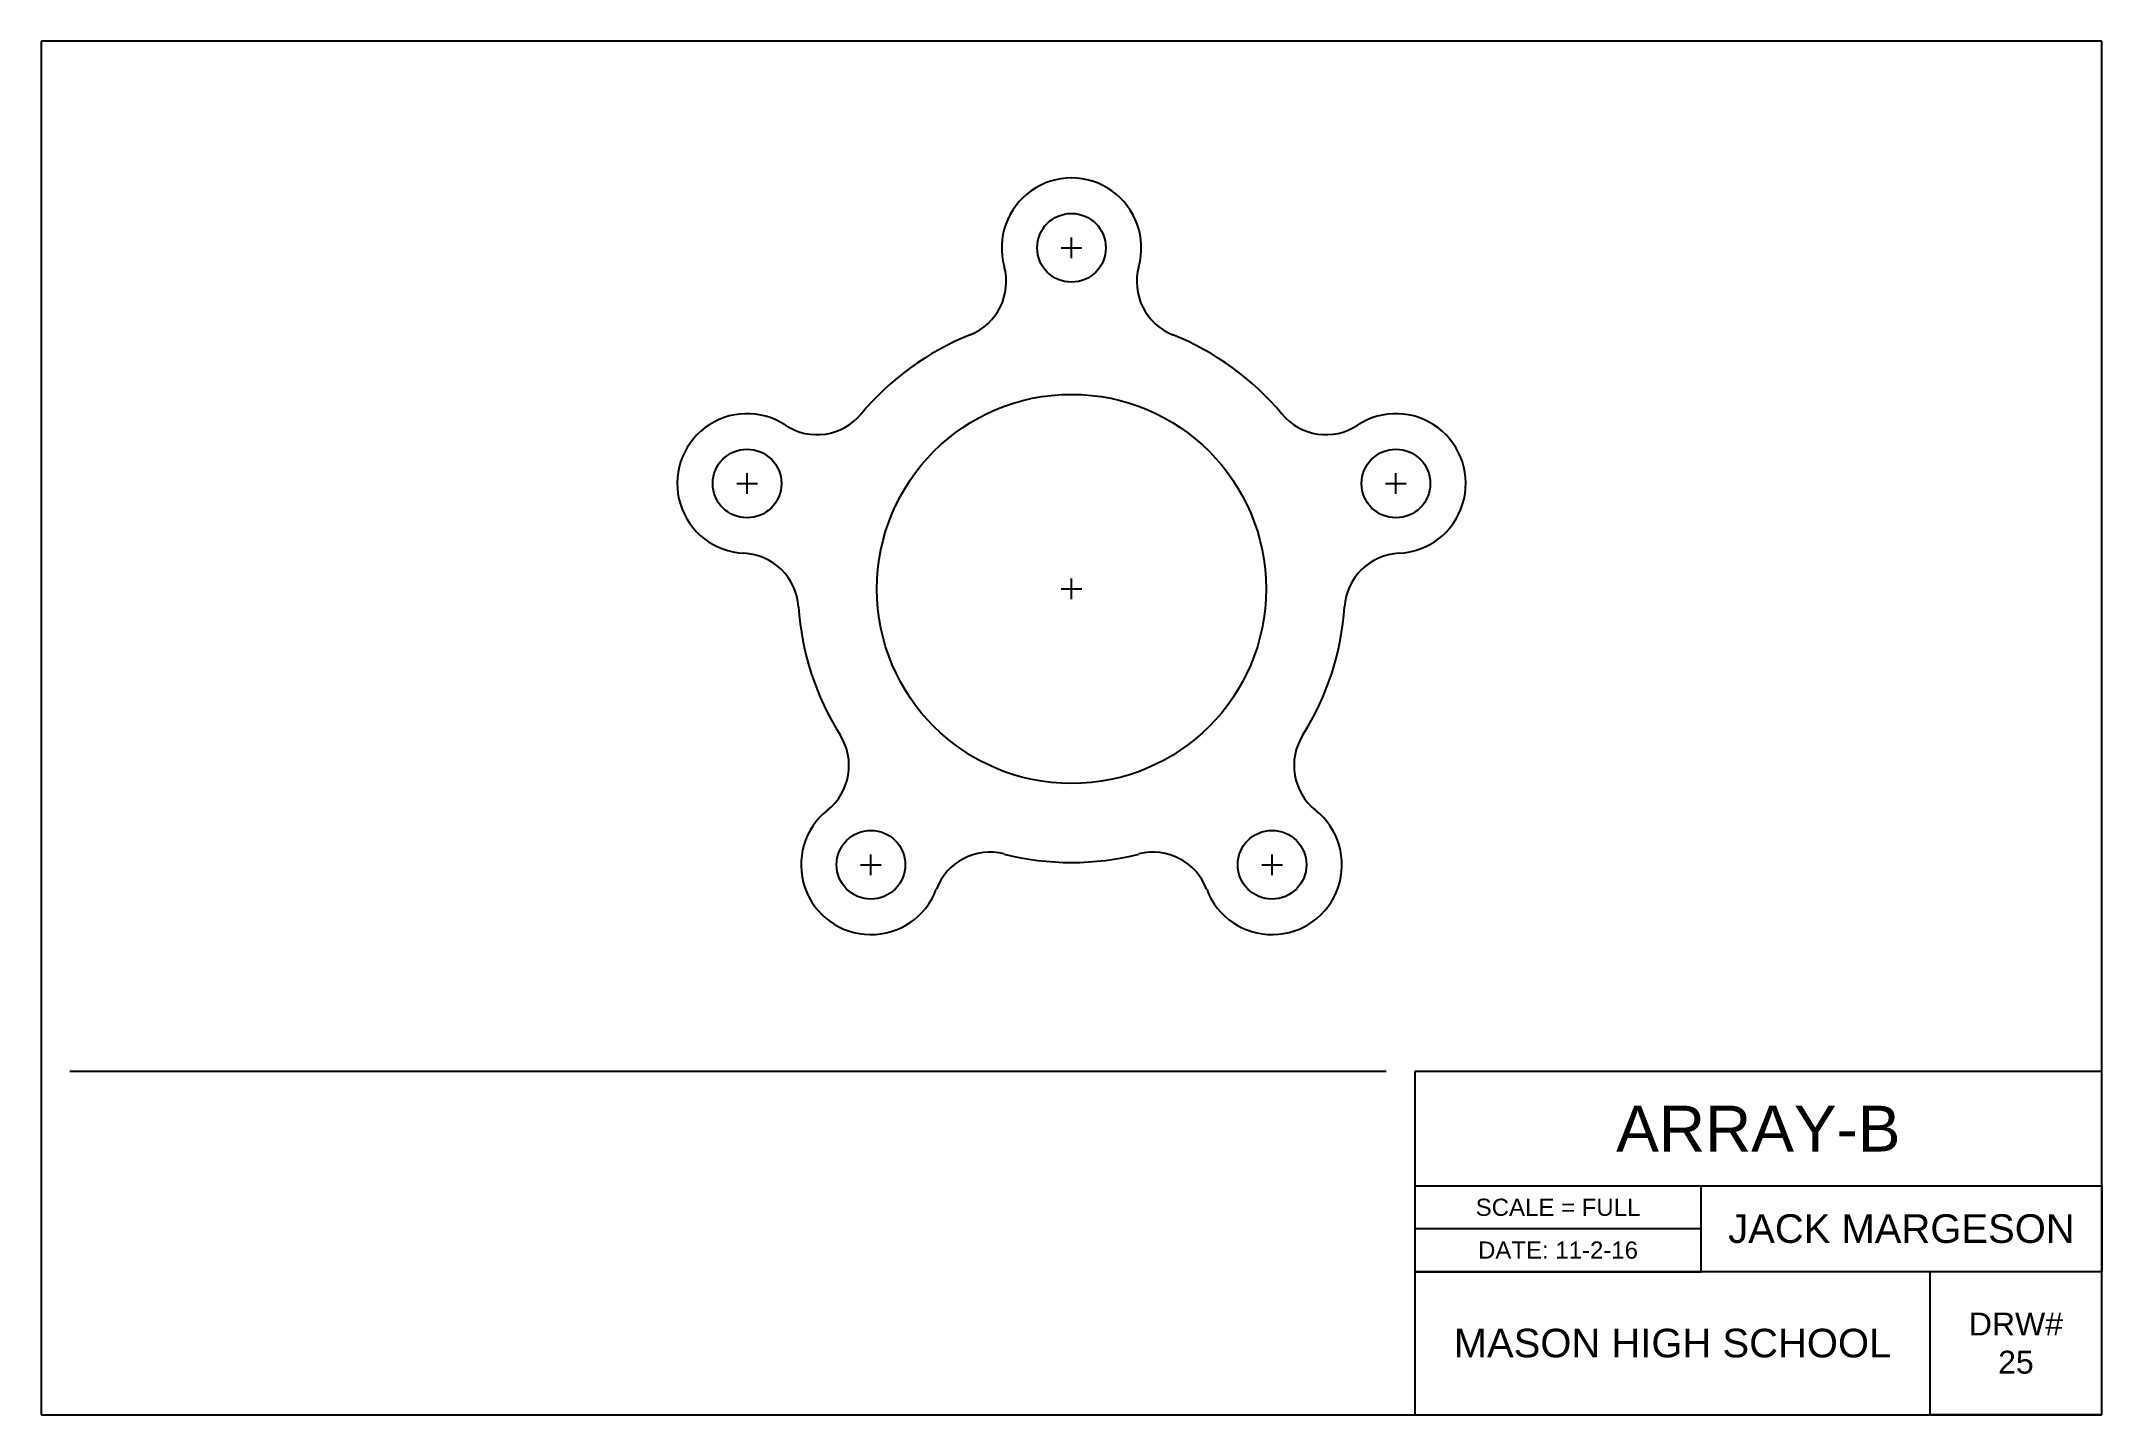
# Model space of a CAD drawing. Header units: inches. Extents: x 0 to 18, y 0 to 12.
import ezdxf

# ---------------------------------------------------------------- set-up
doc = ezdxf.new("R2010")
doc.units = ezdxf.units.IN
doc.header["$MEASUREMENT"] = 0
doc.styles.get("Standard").update_dxf_attribs({"font": 'arial.ttf'})

msp = doc.modelspace()

# ---------------------------------------------------------------- linework, layer by layer
for p, q in [((18, 12), (0, 12)), ((0, 12), (0, 0)), ((18, 0), (18, 12)), ((11.75, 3), (0.25, 3)), ((18, 3), (12, 3)), ((12, 3), (12, 0)), ((12, 3), (12, 2)), ((18, 0), (18, 3)), ((12, 2), (18, 2)), ((14.5, 1.25), (14.5, 2)), ((18, 2), (18, 1.25)), ((14.5, 1.625), (12, 1.625)), ((18, 1.25), (12, 1.25)), ((12, 1.25), (14.5, 1.25)), ((16.5, 0), (16.5, 1.25)), ((0, 0), (18, 0)), ((18, 0), (16.5, 0))]:
    msp.add_line(p, q)
at = {"color": 3}
for p, q in [((9, 10.105), (9, 10.285)), ((8.91, 10.195), (9.09, 10.195)), ((6.076, 8.136), (6.256, 8.136)), ((6.166, 8.046), (6.166, 8.226)), ((11.744, 8.136), (11.924, 8.136)), ((11.834, 8.046), (11.834, 8.226)), ((8.91, 7.215), (9.09, 7.215)), ((9, 7.125), (9, 7.305)), ((7.248, 4.715), (7.248, 4.895)), ((10.752, 4.715), (10.752, 4.895)), ((7.158, 4.805), (7.338, 4.805)), ((10.662, 4.805), (10.842, 4.805))]:
    msp.add_line(p, q, dxfattribs=at)
for centre, radius in [((9, 10.195), 0.3), ((9, 7.215), 1.7), ((6.166, 8.136), 0.3), ((11.834, 8.136), 0.3), ((7.248, 4.805), 0.3), ((10.752, 4.805), 0.3)]:
    msp.add_circle(centre, radius)
for centre, radius, start, end in [((9, 10.195), 0.61, 344.5678, 195.4322), ((7.93, 9.9), 0.5, 291.7301, 15.4322), ((10.07, 9.9), 0.5, 164.5678, 248.2699), ((9, 7.215), 2.39, 111.7301, 140.2699), ((9, 7.215), 2.39, 39.7301, 68.2699), ((6.166, 8.136), 0.61, 56.5678, 267.4322), ((6.777, 9.063), 0.5, 236.5678, 320.2699), ((11.223, 9.063), 0.5, 219.7301, 303.4322), ((11.834, 8.136), 0.61, 272.5678, 123.4322), ((6.116, 7.027), 0.5, 3.7301, 87.4322), ((11.884, 7.027), 0.5, 92.5678, 176.2699), ((9, 7.215), 2.39, 183.7301, 212.2699), ((9, 7.215), 2.39, 327.7301, 356.2699), ((6.556, 5.672), 0.5, 308.5678, 32.2699), ((11.444, 5.672), 0.5, 147.7301, 231.4322), ((7.248, 4.805), 0.61, 128.5678, 339.4322), ((10.752, 4.805), 0.61, 200.5678, 51.4322), ((8.288, 4.415), 0.5, 75.7301, 159.4322), ((9, 7.215), 2.39, 255.7301, 284.2699), ((9.712, 4.415), 0.5, 20.5678, 104.2699)]:
    msp.add_arc(centre, radius, start, end)

# ---------------------------------------------------------------- texts
at = {"attachment_point": 5}
for s, width, insert, char_height in [('ARRAY-B', 6, (15, 2.5), 0.4), ('SCALE = FULL', 2.5, (13.25, 1.812), 0.15), ('JACK MARGESON', 3.5, (16.25, 1.625), 0.25), ('DATE: 11-2-16', 2.5, (13.25, 1.438), 0.15), ('MASON HIGH SCHOOL', 4.5, (14.25, 0.625), 0.25), ('DRW#\\P25', 1.5, (17.25, 0.625), 0.2)]:
    msp.add_mtext_dynamic_manual_height_columns(s, width=width, gutter_width=1, heights=[0], dxfattribs=dict(at, insert=insert, char_height=char_height))

doc.saveas('drawing.dxf')
